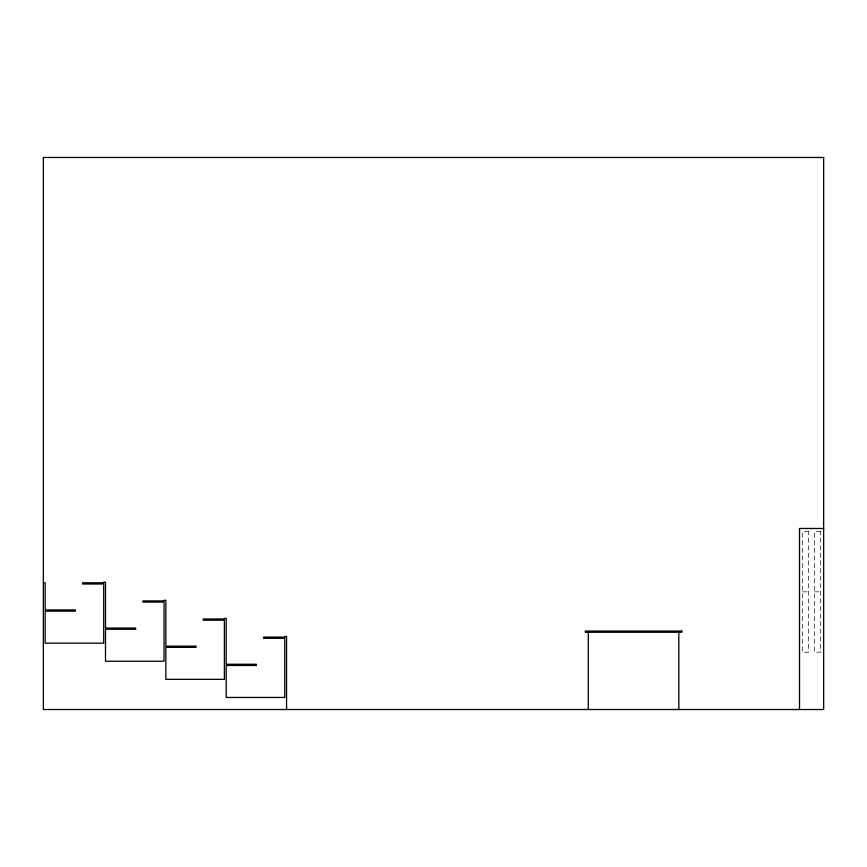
<?xml version="1.0" encoding="UTF-8"?>
<svg xmlns="http://www.w3.org/2000/svg" width="867" height="867" viewBox="0 0 867 867"><rect width="100%" height="100%" fill="white"/><g stroke="black" fill="none" stroke-linecap="round" stroke-linejoin="round"><path stroke-width="0.65" stroke-dasharray="4.33 3.25" d="M802.528 591.836L808.564 591.836M814.601 591.836L820.637 591.836M808.564 531.493L802.528 531.493L802.528 652.19L808.564 652.19L808.564 531.493M820.637 531.493L814.601 531.493L814.601 652.19L820.637 652.19L820.637 531.493"/><path stroke-width="1.3" d="M823.65 528.48L799.515 528.48L799.515 709.52M43.35 582.787L45.16 582.787L45.16 609.945L75.331 609.945L75.331 611.148L45.16 611.148L45.16 643.141L103.693 643.141L103.693 584L82.571 584L82.571 582.787L103.693 582.787L103.693 582.191L105.503 582.191L105.503 628.055L135.685 628.055L135.685 629.258L105.503 629.258L105.503 661.239L164.047 661.239L164.047 602.099L142.925 602.099L142.925 600.896L164.047 600.896L164.047 600.289L165.857 600.289L165.857 646.153L196.029 646.153L196.029 647.356L165.857 647.356L165.857 679.349L224.39 679.349L224.39 620.208L203.268 620.208L203.268 618.995L224.39 618.995L224.39 618.399L226.2 618.399L226.2 664.263L256.383 664.263L256.383 665.466L226.2 665.466L226.2 697.447L284.744 697.447L284.744 638.307L263.622 638.307L263.622 637.104L284.744 637.104L284.744 636.497L286.554 636.497L286.554 709.52M678.818 632.271L678.818 709.52M588.292 632.271L588.292 709.52M823.65 157.48L43.35 157.48L43.35 709.52L823.65 709.52L823.65 157.48M681.83 631.068L585.279 631.068L585.279 632.271L681.83 632.271L681.83 631.068"/></g></svg>
